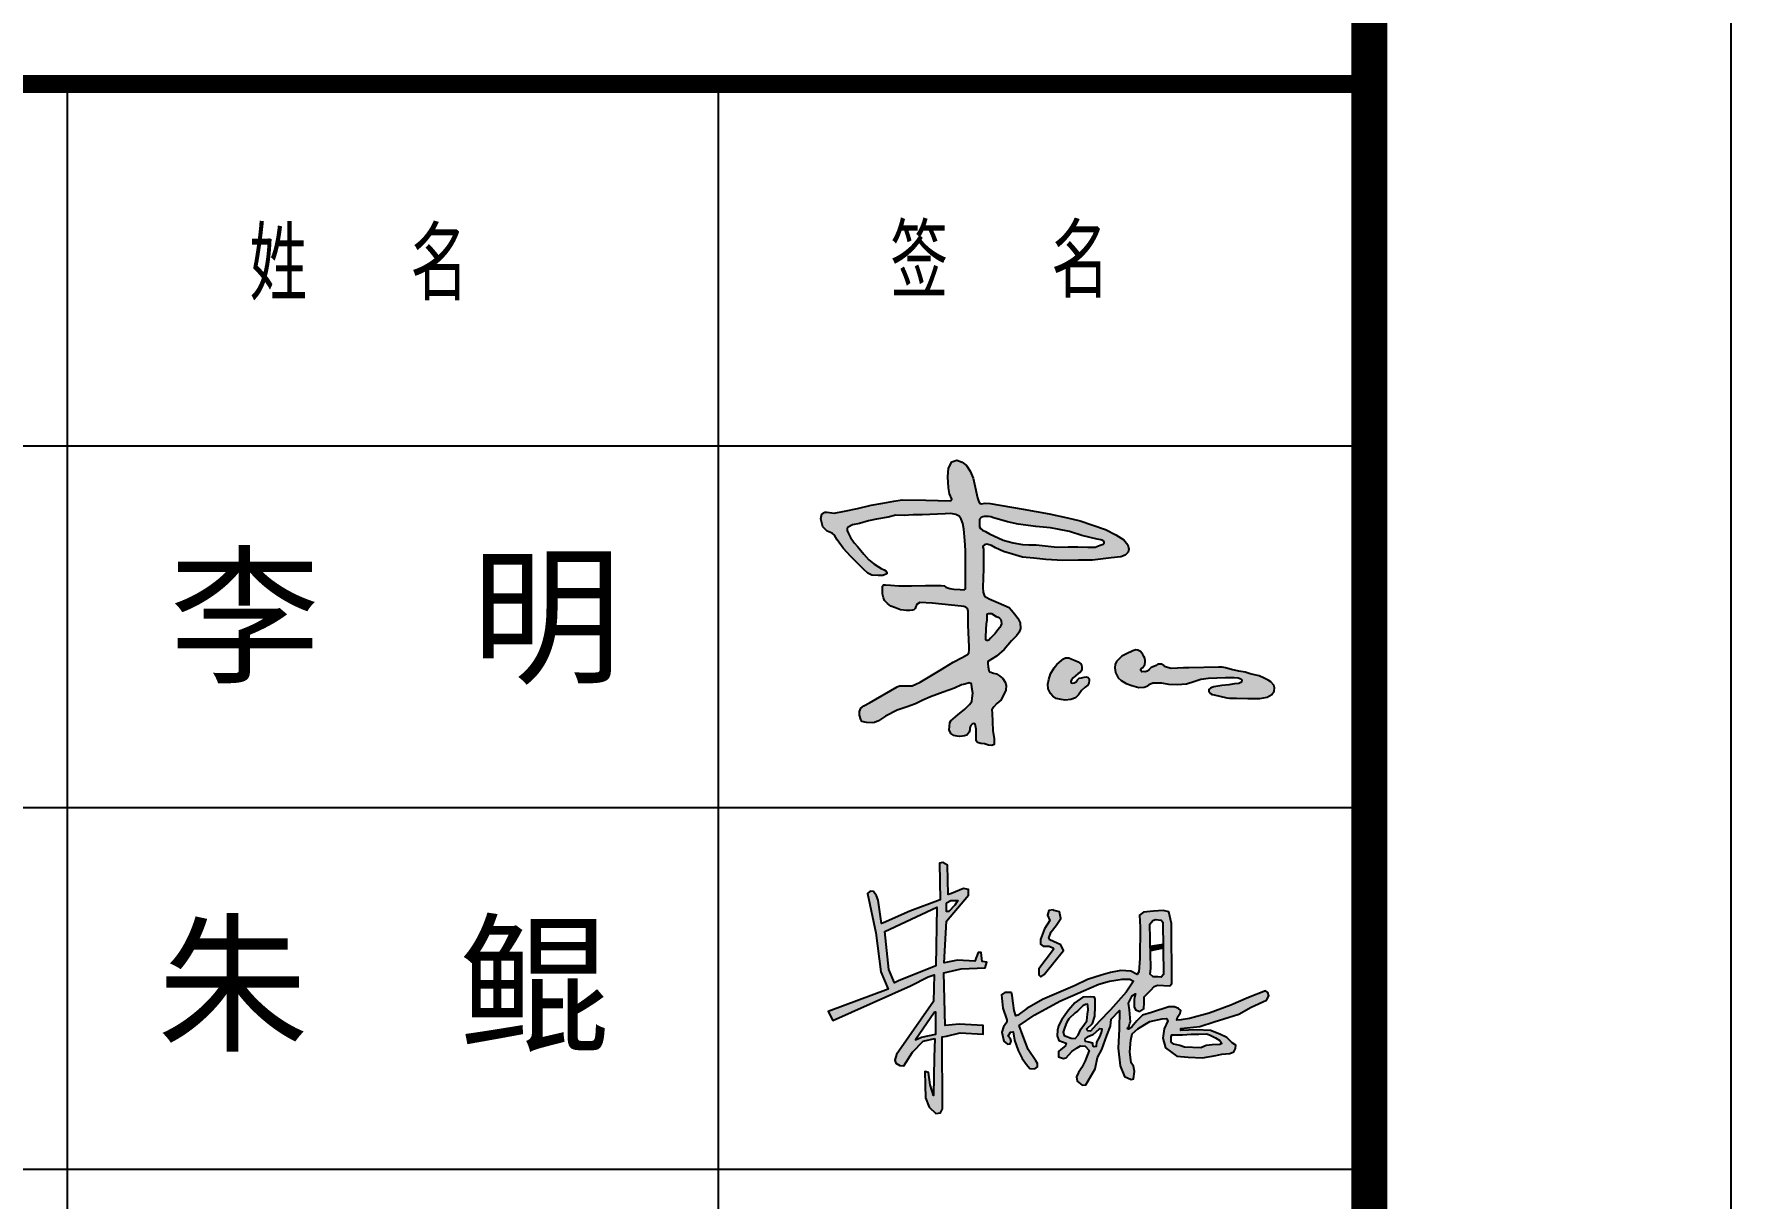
# Model space of a CAD drawing. Extents: x -21908402 to 2288787, y 79687 to 5079726.
# Drawn here: x 2254502 to 2263887, y 478456 to 484893 of the extents above; entities that cross this region are included whole.
import ezdxf

# ---------------------------------------------------------------- set-up
doc = ezdxf.new("R2010")
doc.units = 0
doc.header["$LTSCALE"] = 1000
doc.layers.get('0').update_dxf_attribs({"linetype": 'CONTINUOUS'})
for name, color, linetype in [('PUB_TEXT', 7, 'CONTINUOUS'), ('PUB_TITLE', 4, 'CONTINUOUS'), ('签名', 255, 'CONTINUOUS')]:
    doc.layers.add(name, color=color, linetype=linetype)
doc.styles.add('-黑体', font='simhei.ttf', dxfattribs={"width": 0.8})
doc.styles.add('TQ', font='txt.shx', dxfattribs={"width": 0.8, "bigfont": 'hztxt.shx'})

# ---------------------------------------------------------------- blocks, each defined once
blk = doc.blocks.new('TKL')
h = blk.add_hatch(color=7)
h.paths.add_polyline_path([(2305507.9, 476663.5), (2305505.7, 476675.4), (2305507.5, 476682.3), (2305513.3, 476687.3), (2305526.2, 476690.3), (2305553.2, 476683), (2305574.4, 476671.5), (2305620.1, 476650.7), (2305669, 476635.2), (2305725.1, 476618.6), (2305786.4, 476613.4), (2305853, 476606.1), (2305947.5, 476600.9), (2306032.8, 476601.9), (2306110.7, 476603), (2306214.7, 476616.1), (2306268.2, 476621), (2306292, 476630.9), (2306308.4, 476646.5), (2306312.6, 476663.7), (2306307.6, 476686.7), (2306283.8, 476714.6), (2306241.1, 476743.3), (2306183.9, 476771.3), (2306113.7, 476795.9), (2306043.6, 476819.2), (2305973.5, 476836.7), (2305872.7, 476858.9), (2305728.6, 476884.9), (2305545.5, 476916.3), (2305517.1, 476917.5), (2305498, 476914.6), (2305487.1, 476918), (2305481.4, 476930.3), (2305475.6, 476947.5), (2305471.5, 476963.9), (2305462.5, 477006.7), (2305450.9, 477055.9), (2305435.3, 477094.5), (2305414.8, 477125.7), (2305390.9, 477143.8), (2305361.3, 477155.3), (2305334.2, 477146.3), (2305314.5, 477111), (2305312, 477064.1), (2305314.6, 477002.9), (2305321.1, 476969.1), (2305333.5, 476940.5), (2305326.7, 476931.2), (2305258.3, 476933.1), (2305189.9, 476934), (2305058.4, 476935.7), (2305012.1, 476929.3), (2304952.1, 476917.3), (2304888.3, 476906.2), (2304812.5, 476887.7), (2304740.4, 476872.9), (2304683, 476862.8), (2304643.3, 476868.3), (2304631.3, 476868.3), (2304613.7, 476858.2), (2304608.2, 476830.5), (2304619.4, 476786.7), (2304643.4, 476763.6), (2304671.1, 476751.6), (2304685, 476740.5), (2304698.9, 476714.7), (2304733.1, 476669.4), (2304774.7, 476622.3), (2304844.4, 476553.1), (2304868.5, 476531.2), (2304891.9, 476520.2), (2304925.6, 476517.3), (2304951.9, 476517.3), (2304974.5, 476526.8), (2304974.1, 476529.9), (2304973.7, 476532), (2304972.1, 476537.6), (2304968.4, 476544), (2304960.2, 476549.5), (2304942.8, 476555.9), (2304927.7, 476565), (2304901.9, 476582.2), (2304875.1, 476605.2), (2304847.4, 476636.6), (2304814.1, 476675.4), (2304793.7, 476698.5), (2304773.6, 476727.3), (2304760.8, 476753), (2304755.1, 476766.9), (2304755.1, 476778.2), (2304759.6, 476785), (2304783.5, 476797.4), (2304823, 476804.7), (2304872.9, 476819.2), (2304916.5, 476828.6), (2304982, 476840), (2305024.6, 476851.4), (2305070.6, 476849.3), (2305120.5, 476852.4), (2305169.3, 476853.4), (2305254.5, 476856.5), (2305296.1, 476858.6), (2305327.3, 476860.7), (2305355.4, 476854.4), (2305374.1, 476845.1), (2305385.5, 476828.5), (2305393.8, 476804.6), (2305400, 476773.5), (2305405.2, 476711.2), (2305409.4, 476655.1), (2305409.9, 476476.6), (2305409.3, 476443.6), (2305401.8, 476437.9), (2305380.4, 476440.7), (2305344, 476443.1), (2305323.2, 476445.9), (2305300.6, 476454), (2305291.4, 476459.8), (2305275.1, 476461.9), (2305187.7, 476461.9), (2305110.8, 476460.8), (2305040.3, 476460.2), (2304995.2, 476463.7), (2304967.4, 476466.6), (2304956.5, 476465.4), (2304950.7, 476459.6), (2304950.1, 476439.4), (2304950.7, 476416.3), (2304956.5, 476394.4), (2304961.7, 476379.9), (2304978.4, 476362.6), (2304996.4, 476348.1), (2305021.2, 476338.9), (2305050.1, 476328.5), (2305084.8, 476323.4), (2305101.8, 476324.7), (2305116.3, 476326), (2305124.3, 476327.9), (2305130.5, 476334.6), (2305134.6, 476346.2), (2305137.4, 476354.2), (2305141.3, 476360.1), (2305156, 476367.7), (2305225.3, 476364), (2305385.7, 476347.5), (2305400.2, 476346.4), (2305411, 476343.5), (2305420.5, 476335.2), (2305423, 476318.5), (2305424.1, 476242.8), (2305429.7, 476122.8), (2305429.3, 476104.9), (2305427.7, 476089.4), (2305419.4, 476080.6), (2305389.8, 476064.2), (2305341.3, 476037.9), (2305269.7, 475993.6), (2305159.2, 475928.4), (2305134.4, 475917.2), (2305113.5, 475908.2), (2305094.2, 475907.5), (2305073, 475906.9), (2305055.6, 475908.5), (2305044, 475907.2), (2305030.4, 475903.1), (2304879.1, 475814.6), (2304847.3, 475797.1), (2304830.3, 475784.3), (2304822.1, 475766.3), (2304822.1, 475746.2), (2304830.3, 475722.1), (2304836.5, 475710.3), (2304862.2, 475704.1), (2304893, 475703.1), (2304905.9, 475705.1), (2304927.1, 475714.1), (2304966.6, 475740.1), (2305031.4, 475773.5), (2305085.6, 475791.6), (2305132.5, 475808), (2305172.8, 475828.5), (2305215.5, 475847.4), (2305285.5, 475873.6), (2305348, 475895), (2305386.6, 475913), (2305404.7, 475917.2), (2305428.6, 475923.7), (2305442.5, 475919.6), (2305445, 475899.1), (2305449.1, 475867.9), (2305446.6, 475840), (2305444.2, 475821.9), (2305431, 475804.6), (2305405.5, 475779.2), (2305366.1, 475747.2), (2305328, 475713.5), (2305323, 475704.3), (2305321.1, 475682), (2305318.4, 475664.1), (2305328.9, 475644), (2305344, 475634), (2305362.3, 475630.3), (2305377.9, 475628), (2305391.6, 475629.9), (2305403.5, 475631.2), (2305415.8, 475635.8), (2305423.1, 475644.5), (2305429.1, 475650.9), (2305433.7, 475664.1), (2305433.7, 475671.9), (2305435, 475680.6), (2305437.8, 475688.4), (2305445.6, 475695.2), (2305449.2, 475697.5), (2305455.6, 475699.3), (2305462.9, 475695.7), (2305465.2, 475686.1), (2305468, 475667.8), (2305468.3, 475646.6), (2305468.9, 475617.4), (2305468.9, 475604.4), (2305476.1, 475594), (2305494.3, 475588.8), (2305514.4, 475586.2), (2305536.5, 475579.7), (2305554.1, 475577.8), (2305567.4, 475584), (2305567.4, 475615.5), (2305560.9, 475660.1), (2305556.3, 475757.5), (2305555.6, 475775.7), (2305565.9, 475792.5), (2305581.9, 475809.3), (2305603.9, 475828.3), (2305622.9, 475863.5), (2305632.4, 475884), (2305633.9, 475908.8), (2305628, 475928.5), (2305615.6, 475947.5), (2305597.7, 475963.9), (2305580.9, 475974.9), (2305563.6, 475978.4), (2305543.3, 475984.7), (2305537.5, 475992.8), (2305535.2, 476013), (2305533.5, 476030.9), (2305532.7, 476043), (2305580.6, 476072.2), (2305622.7, 476109.5), (2305662.8, 476156.1), (2305692, 476183.8), (2305706.7, 476205), (2305713.2, 476224.7), (2305711.8, 476256.4), (2305698.7, 476282), (2305680.4, 476306.1), (2305662.8, 476326.5), (2305649.7, 476340.4), (2305592.5, 476366), (2305539.9, 476388.2), (2305514.4, 476403), (2305507.4, 476425.1), (2305505.1, 476451.9), (2305507.9, 476553.9)])
h.paths.add_polyline_path([(2305542, 476748.5), (2305519.1, 476761.3), (2305503.6, 476769), (2305492.6, 476776.8), (2305487.1, 476786.4), (2305486.2, 476800.1), (2305485.8, 476827.5), (2305488.6, 476831.1), (2305491.2, 476835.3), (2305496.4, 476839.4), (2305504.4, 476842), (2305512.1, 476843.6), (2305525.6, 476844.3), (2305536.3, 476843.9), (2305549.1, 476842), (2305563.1, 476837.5), (2305596.4, 476827.4), (2305641.7, 476814.4), (2305700.8, 476801.5), (2305797.4, 476789.3), (2305878.4, 476781), (2305917.9, 476774.8), (2305984.4, 476761.3), (2306053, 476739.5), (2306137.9, 476717.8), (2306158.2, 476714.1), (2306168.8, 476710.9), (2306174.1, 476707.6), (2306175.3, 476702.4), (2306175.7, 476697.9), (2306169.6, 476690.2), (2306154.7, 476685.8), (2306125.9, 476675.1), (2306086.4, 476674.6), (2306030.3, 476675.7), (2305976.5, 476675.7), (2305915.8, 476674.6), (2305799.8, 476687.5), (2305758.9, 476687.5), (2305723.8, 476689.8), (2305672.4, 476699.2), (2305617.5, 476713.2)], flags=16)
h.paths.add_polyline_path([(2305536.4, 476307.3), (2305542.8, 476308.4), (2305552.1, 476307.3), (2305579.4, 476292), (2305590.4, 476287.4), (2305597.7, 476281.5), (2305603.6, 476274.2), (2305606.4, 476265), (2305607.7, 476250.9), (2305604.5, 476240.8), (2305598.6, 476230.3), (2305588.1, 476216.6), (2305573.4, 476197.4), (2305559.3, 476183.2), (2305546.5, 476170.5), (2305538.7, 476160.9), (2305533.3, 476157.6), (2305527.1, 476157.9), (2305524.2, 476159.7), (2305521.5, 476164.9), (2305521.3, 476175.7), (2305524.3, 476221.8), (2305525.5, 476249), (2305526.7, 476261.2), (2305528.1, 476269.9), (2305528.2, 476288.2), (2305529.2, 476301), (2305531.4, 476305.5)], flags=16)
h = blk.add_hatch(color=7)
h.paths.add_polyline_path([(2306071.2, 475901.2), (2306085.6, 475912), (2306090.7, 475923.3), (2306093.8, 475937.2), (2306092.8, 475945.9), (2306086.6, 475953.1), (2306078.4, 475956.7), (2306064.5, 475955.2), (2306050.1, 475951.6), (2306037.3, 475949.5), (2306028.5, 475940.3), (2306020.3, 475929.5), (2306009.5, 475923.8), (2306000.2, 475921.8), (2305994.1, 475924.9), (2305992, 475932.6), (2305996.1, 475941.8), (2306003.8, 475952.1), (2306029.6, 475973.3), (2306043.4, 475981), (2306052.4, 475994.2), (2306052, 476011.2), (2306049.9, 476022.2), (2306046.3, 476029.5), (2306032.1, 476039.7), (2306015.4, 476047.8), (2305996.3, 476055.9), (2305980.4, 476062.4), (2305962.1, 476062.4), (2305950.3, 476057), (2305939.6, 476048.7), (2305928.8, 476038.9), (2305913.4, 476026.1), (2305899, 476007.6), (2305879.9, 475973.7), (2305870.2, 475943.2), (2305864, 475916.5), (2305867.1, 475890.3), (2305879.4, 475865.7), (2305891.8, 475850.3), (2305910.8, 475837.9), (2305937.5, 475832.3), (2305960.7, 475829.2), (2305991, 475832.8), (2306016.7, 475841.5), (2306033.7, 475858), (2306050.6, 475881.1)])
h.paths.add_polyline_path([(2307033, 475963.1), (2307006.7, 475968.2), (2306982.5, 475974), (2306955.5, 475982.8), (2306920.4, 475987.9), (2306879.5, 475998.1), (2306847.3, 476007.6), (2306827.6, 476010.5), (2306808.6, 476010.5), (2306643.9, 476006.6), (2306614.6, 476006.6), (2306581.7, 476004.6), (2306546.7, 476004.1), (2306525.6, 476008.7), (2306515.3, 476012.8), (2306506.6, 476020.5), (2306493.2, 476026.7), (2306473.1, 476027.2), (2306463.8, 476020), (2306450.5, 476014.3), (2306436.1, 476008.7), (2306424.8, 475998.9), (2306413.2, 475988.7), (2306402, 475985.1), (2306393.6, 475986.2), (2306383.6, 475985.9), (2306378.6, 475992.5), (2306378, 475999.6), (2306382.1, 476005.2), (2306389.2, 476009.5), (2306394.3, 476014.1), (2306401.5, 476026.3), (2306402.5, 476038.5), (2306401.9, 476047.5), (2306400.2, 476061), (2306396.1, 476070), (2306389.6, 476080.3), (2306385.1, 476089), (2306377.1, 476097), (2306369.7, 476101.8), (2306361.3, 476104.7), (2306349.8, 476106.6), (2306345, 476105), (2306340.4, 476102.7), (2306334.9, 476100.8), (2306299.8, 476084.7), (2306273.5, 476071.6), (2306254.5, 476054.1), (2306243.6, 476041.7), (2306237, 476026.3), (2306234.1, 476008.1), (2306239.2, 475981.1), (2306253.8, 475951.1), (2306269.9, 475938), (2306296.9, 475920.5), (2306329.1, 475908.8), (2306367.1, 475898.5), (2306397.8, 475900), (2306418.3, 475908), (2306432.1, 475918.3), (2306445.3, 475924.8), (2306457, 475924.8), (2306492.8, 475923.4), (2306531.8, 475916.1), (2306580.3, 475915.2), (2306631.1, 475918.8), (2306672, 475931.5), (2306710.6, 475944.3), (2306753.8, 475950.2), (2306799.4, 475952.5), (2306846.1, 475953.7), (2306895.2, 475954.5), (2306917.8, 475951.6), (2306932.2, 475947), (2306938, 475941.2), (2306935.2, 475927.4), (2306920.5, 475921.3), (2306896.9, 475918.5), (2306865.2, 475914), (2306827.4, 475909.6), (2306783.1, 475902.5), (2306771.2, 475898.5), (2306763.8, 475894.4), (2306754.9, 475886.8), (2306755.6, 475878.7), (2306758.4, 475872.6), (2306764.8, 475865.2), (2306772.9, 475859.9), (2306784.9, 475858.6), (2306854.8, 475841.4), (2306869.3, 475839.7), (2306908, 475840.4), (2306970.1, 475838.2), (2307035.9, 475838.2), (2307077.6, 475845.5), (2307102.4, 475859.4), (2307117, 475879.1), (2307118.5, 475896.6), (2307114.8, 475911.9), (2307097.3, 475930.2), (2307082, 475939), (2307061.5, 475950.6)])
h = blk.add_hatch(color=7)
h.paths.add_polyline_path([(2305289.3, 474321.6), (2305385.8, 474343), (2305518.5, 474347.7), (2305527.3, 474379.2), (2305500.5, 474383.1), (2305495.3, 474432.5), (2305479.7, 474432.8), (2305459.9, 474385.6), (2305364.9, 474391), (2305291, 474375.4), (2305304.7, 474606.8), (2305425.7, 474751), (2305426.2, 474780.9), (2305398.9, 474787.4), (2305332.4, 474760.3), (2305313.6, 474753.1), (2305308.7, 474916.6), (2305284.2, 474931.1), (2305265.8, 474927.6), (2305268.8, 474724.7), (2305101.5, 474661.3), (2304955.1, 474597.3), (2304943.7, 474593.4), (2304926.7, 474722), (2304916.5, 474747.2), (2304901, 474770.7), (2304882.8, 474772), (2304867.4, 474760.2), (2304912.7, 474541.2), (2304941.7, 474325.8), (2304980.6, 474231.3), (2304650.5, 474107.5), (2304675.6, 474056.5), (2305104.2, 474248.1), (2305201.9, 474298.7), (2305236.5, 474310.2), (2305232.4, 474162.4), (2305027.2, 473869.1), (2305018.9, 473837.3), (2305024.5, 473821.2), (2305046.3, 473807.7), (2305067.3, 473805.8), (2305115.6, 473881.9), (2305174.4, 473943.2), (2305239.3, 473957.2), (2305235.6, 473852.9), (2305232.3, 473643), (2305214.3, 473700.7), (2305203.7, 473769.5), (2305184.6, 473775.3), (2305186.5, 473701.8), (2305188.5, 473629.8), (2305208.4, 473578.5), (2305245.4, 473543.1), (2305270.7, 473547.4), (2305282.1, 473569.6), (2305280.8, 473966.2), (2305304.2, 473971.2), (2305378.8, 473989.2), (2305506.6, 473982.1), (2305506.6, 474029.8), (2305373.3, 474037.3), (2305296.7, 474029)])
h.paths.add_polyline_path([(2305244.3, 474360.3), (2305039, 474276.8), (2305015.6, 474265.3), (2304985.3, 474338.6), (2304962.8, 474548.6), (2305250.5, 474683.7)], flags=16)
h.paths.add_polyline_path([(2305244.3, 474103.8), (2305244.3, 473981.5), (2305165.2, 473965.7), (2305132.3, 473950.6), (2305237.2, 474103.8)], flags=16)
h.paths.add_polyline_path([(2305304.7, 474659.1), (2305304.7, 474708), (2305328.3, 474721), (2305366.2, 474721), (2305349.6, 474694.2), (2305316.5, 474659.9)], flags=16)
h = blk.add_hatch(color=7)
h.paths.add_polyline_path([(2306471.7, 474253.3), (2306539, 474249.4), (2306550.7, 474261), (2306548.2, 474593.2), (2306534.2, 474658.1), (2306502.1, 474665.2), (2306447.9, 474662.7), (2306393.7, 474657), (2306371.1, 474638.8), (2306374.8, 474574.2), (2306373.8, 474400.1), (2306368.4, 474325.7), (2306358.9, 474311.8), (2306323.4, 474330.5), (2306268.1, 474333.5), (2306210.8, 474322.6), (2306160, 474308.1), (2306083.2, 474284.1), (2306015.9, 474250.8), (2305834.3, 474173.3), (2305747.8, 474123.7), (2305698.1, 474086.8), (2305687.8, 474083.1), (2305678.4, 474113.3), (2305672.7, 474152.3), (2305666.4, 474195.7), (2305662.7, 474212.2), (2305626.1, 474213), (2305608.6, 474199.5), (2305614.9, 474126.3), (2305638, 474061.8), (2305637.7, 474048), (2305618.6, 474022.2), (2305610.2, 473992.6), (2305620.9, 473943.9), (2305640.5, 473927.1), (2305655.6, 473928.2), (2305661.2, 473943.3), (2305657.8, 473955.1), (2305645.7, 473971.4), (2305658.7, 473991.9), (2305672.2, 473994.7), (2305679.5, 473949.2), (2305699.6, 473891), (2305722.6, 473847.4), (2305747.3, 473813.2), (2305765.8, 473791.9), (2305792.9, 473790.6), (2305806.7, 473801.6), (2305807.4, 473820.1), (2305797.6, 473833.9), (2305756.4, 473897.2), (2305726.6, 473973.7), (2305706.1, 474029.6), (2305791.9, 474089.3), (2305931.4, 474165), (2306061.3, 474221.9), (2306147, 474257.9), (2306205.8, 474274.9), (2306274.6, 474284.9), (2306318.5, 474284.9), (2306338.4, 474274.3), (2306297.3, 474214.8), (2306210.8, 474116.9), (2306148.4, 474052.3), (2306099.5, 473999.2), (2306085.8, 473999.9), (2306081.6, 474004.4), (2306080.2, 474011.1), (2306110.7, 474040.5), (2306124.6, 474080.6), (2306126, 474134.2), (2306126.3, 474176), (2306121.7, 474186.5), (2306097.8, 474188.5), (2306057.2, 474185.6), (2306013.7, 474155), (2305979.6, 474114.7), (2305942, 474063.2), (2305922.9, 474027.2), (2305917.9, 474004.2), (2305915.9, 473972.7), (2305925.4, 473945.8), (2305945.1, 473938.4), (2305966.4, 473931.3), (2305961.7, 473917.7), (2305936.8, 473896.8), (2305922.8, 473885.3), (2305923.8, 473856.3), (2305950.7, 473846.3), (2305965.1, 473850.8), (2305996.5, 473885.6), (2306027.4, 473907), (2306045.4, 473916.5), (2306071.8, 473915), (2306092.2, 473892.1), (2306070.8, 473834.9), (2306051.8, 473798), (2306033.4, 473769.2), (2306022.5, 473745.1), (2306027.5, 473721.2), (2306053.9, 473698.9), (2306073.8, 473701.3), (2306126.9, 473790.6), (2306138.9, 473852.9), (2306162.2, 473896.9), (2306190.2, 473975), (2306210.8, 474026), (2306215.3, 474064.4), (2306260.1, 474111.8), (2306258.3, 474009), (2306252.9, 473904.3), (2306264.9, 473807.5), (2306288.7, 473747.6), (2306324.9, 473730.6), (2306337.4, 473735.1), (2306343, 473775.8), (2306338.5, 473805.3), (2306325.4, 473823.7), (2306318.1, 473883.6), (2306323.8, 473948.8), (2306331.1, 473982.9), (2306361.9, 474010.9), (2306401.1, 474034.4), (2306428, 474051.7), (2306497, 474066.3), (2306521.1, 474068.6), (2306528.9, 474055.9), (2306508.1, 474012), (2306500.3, 473960.4), (2306515.2, 473906.6), (2306577, 473859.8), (2306640.7, 473854.8), (2306719.4, 473850.6), (2306793.7, 473864), (2306826.4, 473871.9), (2306871.1, 473874.1), (2306893.7, 473883.3), (2306902.2, 473902.4), (2306903.3, 473920), (2306884.7, 473932.9), (2306855, 473963), (2306816.4, 473982.3), (2306764.7, 474001.1), (2306685.4, 474005.8), (2306599.7, 474002.7), (2306600.2, 474012.6), (2306704.4, 474024.1), (2306785.1, 474050.5), (2306920.7, 474091.4), (2306988.5, 474131.7), (2307074.3, 474169.2), (2307086.3, 474193.1), (2307080.8, 474212.5), (2307067.3, 474221.5), (2306974.2, 474184.8), (2306876.6, 474141.9), (2306755.7, 474097.1), (2306648.2, 474067.6), (2306601.6, 474060.5), (2306578.4, 474059.6), (2306580.7, 474075.3), (2306596.7, 474097.4), (2306599.3, 474112), (2306587.4, 474124.4), (2306564.8, 474133.3), (2306533.3, 474133.3), (2306437.7, 474102.2), (2306388.3, 474086.2), (2306356.5, 474055.2), (2306328.3, 474023.1), (2306311.4, 474009.9), (2306304.4, 474010.5), (2306307.2, 474017.6), (2306313.5, 474027.6), (2306318.7, 474042), (2306321.9, 474050.3), (2306315.2, 474116.8), (2306310.8, 474153.6), (2306330.2, 474194.5), (2306349.1, 474205.4), (2306341.7, 474174.5), (2306342.6, 474133.2), (2306349.6, 474116.3), (2306374, 474107.4), (2306396, 474121.8), (2306398, 474154.6), (2306398, 474188.6), (2306433.8, 474225.5), (2306453.3, 474245.4)])
h.paths.add_polyline_path([(2306430.3, 474313.7), (2306433.6, 474346.7), (2306428.5, 474590.6), (2306444.5, 474610.8), (2306459.6, 474614.8), (2306490.6, 474612.2), (2306499.9, 474601.6), (2306503.9, 474311.6), (2306490.8, 474297.5), (2306472.8, 474299.2), (2306446.5, 474298.6)], flags=16)
h.paths.add_polyline_path([(2306549.4, 473978), (2306609.7, 473978.8), (2306657.7, 473982), (2306699.5, 473982.4), (2306742, 473983.9), (2306759, 473978), (2306791.3, 473961.1), (2306816.1, 473947.3), (2306826.8, 473930.8), (2306814.9, 473923.7), (2306772.4, 473923.3), (2306740.9, 473918.6), (2306710.9, 473906.4), (2306620.3, 473909.2), (2306594.3, 473918.6), (2306562, 473926.1), (2306546.6, 473937.1), (2306547, 473966.6)], flags=16)
h.paths.add_polyline_path([(2306086.1, 474140.4), (2306086.6, 474116.5), (2306083.6, 474091.6), (2306079.6, 474056.3), (2306067.7, 474036.7), (2306047.7, 474008.8), (2306032.3, 473976), (2306015.3, 473958.1), (2305992.9, 473960.1), (2305955, 473975.1), (2305949.6, 473993.5), (2305958.5, 474020.9), (2305968.5, 474043.8), (2305979.9, 474067.2), (2306016, 474100), (2306029.1, 474109.3), (2306041.4, 474122.4), (2306057.9, 474138.9), (2306072, 474146.5), (2306083.3, 474146.8)], flags=16)
h.paths.add_polyline_path([(2306164.5, 474009.7), (2306161.1, 473991.2), (2306151.6, 473966.6), (2306134.8, 473937.5), (2306133.5, 473915.2), (2306120.8, 473912.8), (2306114, 473916.3), (2306111.6, 473923.7), (2306110.7, 473934), (2306091.4, 473939.9), (2306070.9, 473942.3), (2306069.6, 473949.5), (2306070.6, 473957.5), (2306082.6, 473965.1), (2306114, 473977.6), (2306148.7, 474009.7), (2306152.2, 474011.9)], flags=16)
for points in [[(2305951.1, 474444), (2305937.2, 474474.8), (2305876.1, 474504.1), (2305869.6, 474514), (2305882.6, 474548.4), (2305910.5, 474581.8), (2305935.7, 474620.8), (2305928.6, 474658.4), (2305900, 474665.3), (2305893.8, 474669.3), (2305869.4, 474666.3), (2305862.4, 474640.4), (2305875.4, 474610), (2305846.5, 474564.2), (2305823.1, 474504.5), (2305823.2, 474478.8), (2305838.6, 474468.7), (2305872.3, 474468.7), (2305892.8, 474458.4), (2305895.7, 474450.3), (2305815, 474342.3), (2305814, 474309.9), (2305826, 474298.9), (2305844.4, 474312.4)], [(2306501.6, 474479), (2306431.1, 474468.7), (2306431.6, 474443.3), (2306501.9, 474456.6)]]:
    blk.add_hatch(color=7).paths.add_polyline_path(points)
for points in [[(2304974.5, 476526.8), (2304951.9, 476517.3), (2304925.6, 476517.3), (2304891.9, 476520.2), (2304868.5, 476531.2), (2304844.4, 476553.1), (2304774.7, 476622.3), (2304733.1, 476669.4), (2304698.9, 476714.7), (2304685, 476740.5), (2304671.1, 476751.6), (2304643.4, 476763.6), (2304619.4, 476786.7), (2304608.2, 476830.5), (2304613.7, 476858.2), (2304631.3, 476868.3), (2304643.3, 476868.3), (2304683, 476862.8), (2304740.4, 476872.9), (2304812.5, 476887.7), (2304888.3, 476906.2), (2304952.1, 476917.3), (2305012.1, 476929.3), (2305058.4, 476935.7), (2305189.9, 476934), (2305258.3, 476933.1), (2305326.7, 476931.2), (2305333.5, 476940.5), (2305321.1, 476969.1), (2305314.6, 477002.9), (2305312, 477064.1), (2305314.5, 477111), (2305334.2, 477146.3), (2305361.3, 477155.3), (2305390.9, 477143.8), (2305414.8, 477125.7), (2305435.3, 477094.5), (2305450.9, 477055.9), (2305462.5, 477006.7), (2305471.5, 476963.9), (2305475.6, 476947.5), (2305481.4, 476930.3), (2305487.1, 476918), (2305498, 476914.6), (2305517.1, 476917.5), (2305545.5, 476916.3), (2305728.6, 476884.9), (2305872.7, 476858.9), (2305973.5, 476836.7), (2306043.6, 476819.2), (2306113.7, 476795.9), (2306183.9, 476771.3), (2306241.1, 476743.3), (2306283.8, 476714.6), (2306307.6, 476686.7), (2306312.6, 476663.7), (2306308.4, 476646.5), (2306292, 476630.9), (2306268.2, 476621), (2306214.7, 476616.1), (2306110.7, 476603), (2306032.8, 476601.9), (2305947.5, 476600.9), (2305853, 476606.1), (2305786.4, 476613.4), (2305725.1, 476618.6), (2305669, 476635.2), (2305620.1, 476650.7), (2305574.4, 476671.5), (2305553.2, 476683), (2305526.2, 476690.3), (2305513.3, 476687.3), (2305507.5, 476682.3), (2305505.7, 476675.4), (2305507.9, 476663.5), (2305507.9, 476553.9), (2305505.1, 476451.9), (2305507.4, 476425.1), (2305514.4, 476403), (2305539.9, 476388.2), (2305592.5, 476366), (2305649.7, 476340.4), (2305662.8, 476326.5), (2305680.4, 476306.1), (2305698.7, 476282), (2305711.8, 476256.4), (2305713.2, 476224.7), (2305706.7, 476205), (2305692, 476183.8), (2305662.8, 476156.1), (2305622.7, 476109.5), (2305580.6, 476072.2), (2305532.7, 476043), (2305533.5, 476030.9), (2305535.2, 476013), (2305537.5, 475992.8), (2305543.3, 475984.7), (2305563.6, 475978.4), (2305580.9, 475974.9), (2305597.7, 475963.9), (2305615.6, 475947.5), (2305628, 475928.5), (2305633.9, 475908.8), (2305632.4, 475884), (2305622.9, 475863.5), (2305603.9, 475828.3), (2305581.9, 475809.3), (2305565.9, 475792.5), (2305555.6, 475775.7), (2305556.3, 475757.5), (2305560.9, 475660.1), (2305567.4, 475615.5), (2305567.4, 475584), (2305554.1, 475577.8), (2305536.5, 475579.7), (2305514.4, 475586.2), (2305494.3, 475588.8), (2305476.1, 475594), (2305468.9, 475604.4), (2305468.9, 475617.4), (2305468.3, 475646.6), (2305468, 475667.8), (2305465.2, 475686.1), (2305462.9, 475695.7), (2305455.6, 475699.3), (2305449.2, 475697.5), (2305445.6, 475695.2), (2305437.8, 475688.4), (2305435, 475680.6), (2305433.7, 475671.9), (2305433.7, 475664.1), (2305429.1, 475650.9), (2305423.1, 475644.5), (2305415.8, 475635.8), (2305403.5, 475631.2), (2305391.6, 475629.9), (2305377.9, 475628), (2305362.3, 475630.3), (2305344, 475634), (2305328.9, 475644), (2305318.4, 475664.1), (2305321.1, 475682), (2305323, 475704.3), (2305328, 475713.5), (2305366.1, 475747.2), (2305405.5, 475779.2), (2305431, 475804.6), (2305444.2, 475821.9), (2305446.6, 475840), (2305449.1, 475867.9), (2305445, 475899.1), (2305442.5, 475919.6), (2305428.6, 475923.7), (2305404.7, 475917.2), (2305386.6, 475913), (2305348, 475895), (2305285.5, 475873.6), (2305215.5, 475847.4), (2305172.8, 475828.5), (2305132.5, 475808), (2305085.6, 475791.6), (2305031.4, 475773.5), (2304966.6, 475740.1), (2304927.1, 475714.1), (2304905.9, 475705.1), (2304893, 475703.1), (2304862.2, 475704.1), (2304836.5, 475710.3), (2304830.3, 475722.1), (2304822.1, 475746.2), (2304822.1, 475766.3), (2304830.3, 475784.3), (2304847.3, 475797.1), (2304879.1, 475814.6), (2305030.4, 475903.1), (2305044, 475907.2), (2305055.6, 475908.5), (2305073, 475906.9), (2305094.2, 475907.5), (2305113.5, 475908.2), (2305134.4, 475917.2), (2305159.2, 475928.4), (2305269.7, 475993.6), (2305341.3, 476037.9), (2305389.8, 476064.2), (2305419.4, 476080.6), (2305427.7, 476089.4), (2305429.3, 476104.9), (2305429.7, 476122.8), (2305424.1, 476242.8), (2305423, 476318.5), (2305420.5, 476335.2), (2305411, 476343.5), (2305400.2, 476346.4), (2305385.7, 476347.5), (2305225.3, 476364), (2305156, 476367.7), (2305141.3, 476360.1), (2305137.4, 476354.2), (2305134.6, 476346.2), (2305130.5, 476334.6), (2305124.3, 476327.9), (2305116.3, 476326), (2305101.8, 476324.7), (2305084.8, 476323.4), (2305050.1, 476328.5), (2305021.2, 476338.9), (2304996.4, 476348.1), (2304978.4, 476362.6), (2304961.7, 476379.9), (2304956.5, 476394.4), (2304950.7, 476416.3), (2304950.1, 476439.4), (2304950.7, 476459.6), (2304956.5, 476465.4), (2304967.4, 476466.6), (2304995.2, 476463.7), (2305040.3, 476460.2), (2305110.8, 476460.8), (2305187.7, 476461.9), (2305275.1, 476461.9), (2305291.4, 476459.8), (2305300.6, 476454), (2305323.2, 476445.9), (2305344, 476443.1), (2305380.4, 476440.7), (2305401.8, 476437.9), (2305409.3, 476443.6), (2305409.9, 476476.6), (2305409.4, 476655.1), (2305405.2, 476711.2), (2305400, 476773.5), (2305393.8, 476804.6), (2305385.5, 476828.5), (2305374.1, 476845.1), (2305355.4, 476854.4), (2305327.3, 476860.7), (2305296.1, 476858.6), (2305254.5, 476856.5), (2305169.3, 476853.4), (2305120.5, 476852.4), (2305070.6, 476849.3), (2305024.6, 476851.4), (2304982, 476840), (2304916.5, 476828.6), (2304872.9, 476819.2), (2304823, 476804.7), (2304783.5, 476797.4), (2304759.6, 476785), (2304755.1, 476778.2), (2304755.1, 476766.9), (2304760.8, 476753), (2304773.6, 476727.3), (2304793.7, 476698.5), (2304814.1, 476675.4), (2304847.4, 476636.6), (2304875.1, 476605.2), (2304901.9, 476582.2), (2304927.7, 476565), (2304942.8, 476555.9), (2304960.2, 476549.5), (2304968.4, 476544), (2304972.1, 476537.6), (2304973.7, 476532), (2304974.1, 476529.9)], [(2305485.8, 476827.5), (2305486.2, 476800.1), (2305487.1, 476786.4), (2305492.6, 476776.8), (2305503.6, 476769), (2305519.1, 476761.3), (2305542, 476748.5), (2305617.5, 476713.2), (2305672.4, 476699.2), (2305723.8, 476689.8), (2305758.9, 476687.5), (2305799.8, 476687.5), (2305915.8, 476674.6), (2305976.5, 476675.7), (2306030.3, 476675.7), (2306086.4, 476674.6), (2306125.9, 476675.1), (2306154.7, 476685.8), (2306169.6, 476690.2), (2306175.7, 476697.9), (2306175.3, 476702.4), (2306174.1, 476707.6), (2306168.8, 476710.9), (2306158.2, 476714.1), (2306137.9, 476717.8), (2306053, 476739.5), (2305984.4, 476761.3), (2305917.9, 476774.8), (2305878.4, 476781), (2305797.4, 476789.3), (2305700.8, 476801.5), (2305641.7, 476814.4), (2305596.4, 476827.4), (2305563.1, 476837.5), (2305549.1, 476842), (2305536.3, 476843.9), (2305525.6, 476844.3), (2305512.1, 476843.6), (2305504.4, 476842), (2305496.4, 476839.4), (2305491.2, 476835.3), (2305488.6, 476831.1)], [(2305528.1, 476269.9), (2305528.2, 476288.2), (2305529.2, 476301), (2305531.4, 476305.5), (2305536.4, 476307.3), (2305542.8, 476308.4), (2305552.1, 476307.3), (2305579.4, 476292), (2305590.4, 476287.4), (2305597.7, 476281.5), (2305603.6, 476274.2), (2305606.4, 476265), (2305607.7, 476250.9), (2305604.5, 476240.8), (2305598.6, 476230.3), (2305588.1, 476216.6), (2305573.4, 476197.4), (2305559.3, 476183.2), (2305546.5, 476170.5), (2305538.7, 476160.9), (2305533.3, 476157.6), (2305527.1, 476157.9), (2305524.2, 476159.7), (2305521.5, 476164.9), (2305521.3, 476175.7), (2305524.3, 476221.8), (2305525.5, 476249), (2305526.7, 476261.2)], [(2305950.3, 476057), (2305962.1, 476062.4), (2305980.4, 476062.4), (2305996.3, 476055.9), (2306015.4, 476047.8), (2306032.1, 476039.7), (2306046.3, 476029.5), (2306049.9, 476022.2), (2306052, 476011.2), (2306052.4, 475994.2), (2306043.4, 475981), (2306029.6, 475973.3), (2306003.8, 475952.1), (2305996.1, 475941.8), (2305992, 475932.6), (2305994.1, 475924.9), (2306000.2, 475921.8), (2306009.5, 475923.8), (2306020.3, 475929.5), (2306028.5, 475940.3), (2306037.3, 475949.5), (2306050.1, 475951.6), (2306064.5, 475955.2), (2306078.4, 475956.7), (2306086.6, 475953.1), (2306092.8, 475945.9), (2306093.8, 475937.2), (2306090.7, 475923.3), (2306085.6, 475912), (2306071.2, 475901.2), (2306050.6, 475881.1), (2306033.7, 475858), (2306016.7, 475841.5), (2305991, 475832.8), (2305960.7, 475829.2), (2305937.5, 475832.3), (2305910.8, 475837.9), (2305891.8, 475850.3), (2305879.4, 475865.7), (2305867.1, 475890.3), (2305864, 475916.5), (2305870.2, 475943.2), (2305879.9, 475973.7), (2305899, 476007.6), (2305913.4, 476026.1), (2305928.8, 476038.9), (2305939.6, 476048.7)], [(2306334.9, 476100.8), (2306299.8, 476084.7), (2306273.5, 476071.6), (2306254.5, 476054.1), (2306243.6, 476041.7), (2306237, 476026.3), (2306234.1, 476008.1), (2306239.2, 475981.1), (2306253.8, 475951.1), (2306269.9, 475938), (2306296.9, 475920.5), (2306329.1, 475908.8), (2306367.1, 475898.5), (2306397.8, 475900), (2306418.3, 475908), (2306432.1, 475918.3), (2306445.3, 475924.8), (2306457, 475924.8), (2306492.8, 475923.4), (2306531.8, 475916.1), (2306580.3, 475915.2), (2306631.1, 475918.8), (2306672, 475931.5), (2306710.6, 475944.3), (2306753.8, 475950.2), (2306799.4, 475952.5), (2306846.1, 475953.7), (2306895.2, 475954.5), (2306917.8, 475951.6), (2306932.2, 475947), (2306938, 475941.2), (2306935.2, 475927.4), (2306920.5, 475921.3), (2306896.9, 475918.5), (2306865.2, 475914), (2306827.4, 475909.6), (2306783.1, 475902.5), (2306771.2, 475898.5), (2306763.8, 475894.4), (2306754.9, 475886.8), (2306755.6, 475878.7), (2306758.4, 475872.6), (2306764.8, 475865.2), (2306772.9, 475859.9), (2306784.9, 475858.6), (2306854.8, 475841.4), (2306869.3, 475839.7), (2306908, 475840.4), (2306970.1, 475838.2), (2307035.9, 475838.2), (2307077.6, 475845.5), (2307102.4, 475859.4), (2307117, 475879.1), (2307118.5, 475896.6), (2307114.8, 475911.9), (2307097.3, 475930.2), (2307082, 475939), (2307061.5, 475950.6), (2307033, 475963.1), (2307006.7, 475968.2), (2306982.5, 475974), (2306955.5, 475982.8), (2306920.4, 475987.9), (2306879.5, 475998.1), (2306847.3, 476007.6), (2306827.6, 476010.5), (2306808.6, 476010.5), (2306643.9, 476006.6), (2306614.6, 476006.6), (2306581.7, 476004.6), (2306546.7, 476004.1), (2306525.6, 476008.7), (2306515.3, 476012.8), (2306506.6, 476020.5), (2306493.2, 476026.7), (2306473.1, 476027.2), (2306463.8, 476020), (2306450.5, 476014.3), (2306436.1, 476008.7), (2306424.8, 475998.9), (2306413.2, 475988.7), (2306402, 475985.1), (2306393.6, 475986.2), (2306383.6, 475985.9), (2306378.6, 475992.5), (2306378, 475999.6), (2306382.1, 476005.2), (2306389.2, 476009.5), (2306394.3, 476014.1), (2306401.5, 476026.3), (2306402.5, 476038.5), (2306401.9, 476047.5), (2306400.2, 476061), (2306396.1, 476070), (2306389.6, 476080.3), (2306385.1, 476089), (2306377.1, 476097), (2306369.7, 476101.8), (2306361.3, 476104.7), (2306349.8, 476106.6), (2306345, 476105), (2306340.4, 476102.7)], [(2305239.3, 473957.2), (2305235.6, 473852.9), (2305232.3, 473643), (2305214.3, 473700.7), (2305203.7, 473769.5), (2305184.6, 473775.3), (2305186.5, 473701.8), (2305188.5, 473629.8), (2305208.4, 473578.5), (2305245.4, 473543.1), (2305270.7, 473547.4), (2305282.1, 473569.6), (2305280.8, 473966.2), (2305304.2, 473971.2), (2305378.8, 473989.2), (2305506.6, 473982.1), (2305506.6, 474029.8), (2305373.3, 474037.3), (2305296.7, 474029), (2305289.3, 474321.6), (2305385.8, 474343), (2305518.5, 474347.7), (2305527.3, 474379.2), (2305500.5, 474383.1), (2305495.3, 474432.5), (2305479.7, 474432.8), (2305459.9, 474385.6), (2305364.9, 474391), (2305291, 474375.4), (2305304.7, 474606.8), (2305425.7, 474751), (2305426.2, 474780.9), (2305398.9, 474787.4), (2305332.4, 474760.3), (2305313.6, 474753.1), (2305308.7, 474916.6), (2305284.2, 474931.1), (2305265.8, 474927.6), (2305268.8, 474724.7), (2305101.5, 474661.3), (2304955.1, 474597.3), (2304943.7, 474593.4), (2304926.7, 474722), (2304916.5, 474747.2), (2304901, 474770.7), (2304882.8, 474772), (2304867.4, 474760.2), (2304912.7, 474541.2), (2304941.7, 474325.8), (2304980.6, 474231.3), (2304650.5, 474107.5), (2304675.6, 474056.5), (2305104.2, 474248.1), (2305201.9, 474298.7), (2305236.5, 474310.2), (2305232.4, 474162.4), (2305027.2, 473869.1), (2305018.9, 473837.3), (2305024.5, 473821.2), (2305046.3, 473807.7), (2305067.3, 473805.8), (2305115.6, 473881.9), (2305174.4, 473943.2)], [(2305662.7, 474212.2), (2305626.1, 474213), (2305608.6, 474199.5), (2305614.9, 474126.3), (2305638, 474061.8), (2305637.7, 474048), (2305618.6, 474022.2), (2305610.2, 473992.6), (2305620.9, 473943.9), (2305640.5, 473927.1), (2305655.6, 473928.2), (2305661.2, 473943.3), (2305657.8, 473955.1), (2305645.7, 473971.4), (2305658.7, 473991.9), (2305672.2, 473994.7), (2305679.5, 473949.2), (2305699.6, 473891), (2305722.6, 473847.4), (2305747.3, 473813.2), (2305765.8, 473791.9), (2305792.9, 473790.6), (2305806.7, 473801.6), (2305807.4, 473820.1), (2305797.6, 473833.9), (2305756.4, 473897.2), (2305726.6, 473973.7), (2305706.1, 474029.6), (2305791.9, 474089.3), (2305931.4, 474165), (2306061.3, 474221.9), (2306147, 474257.9), (2306205.8, 474274.9), (2306274.6, 474284.9), (2306318.5, 474284.9), (2306338.4, 474274.3), (2306297.3, 474214.8), (2306210.8, 474116.9), (2306148.4, 474052.3), (2306099.5, 473999.2), (2306085.8, 473999.9), (2306081.6, 474004.4), (2306080.2, 474011.1), (2306110.7, 474040.5), (2306124.6, 474080.6), (2306126, 474134.2), (2306126.3, 474176), (2306121.7, 474186.5), (2306097.8, 474188.5), (2306057.2, 474185.6), (2306013.7, 474155), (2305979.6, 474114.7), (2305942, 474063.2), (2305922.9, 474027.2), (2305917.9, 474004.2), (2305915.9, 473972.7), (2305925.4, 473945.8), (2305945.1, 473938.4), (2305966.4, 473931.3), (2305961.7, 473917.7), (2305936.8, 473896.8), (2305922.8, 473885.3), (2305923.8, 473856.3), (2305950.7, 473846.3), (2305965.1, 473850.8), (2305996.5, 473885.6), (2306027.4, 473907), (2306045.4, 473916.5), (2306071.8, 473915), (2306092.2, 473892.1), (2306070.8, 473834.9), (2306051.8, 473798), (2306033.4, 473769.2), (2306022.5, 473745.1), (2306027.5, 473721.2), (2306053.9, 473698.9), (2306073.8, 473701.3), (2306126.9, 473790.6), (2306138.9, 473852.9), (2306162.2, 473896.9), (2306190.2, 473975), (2306210.8, 474026), (2306215.3, 474064.4), (2306260.1, 474111.8), (2306258.3, 474009), (2306252.9, 473904.3), (2306264.9, 473807.5), (2306288.7, 473747.6), (2306324.9, 473730.6), (2306337.4, 473735.1), (2306343, 473775.8), (2306338.5, 473805.3), (2306325.4, 473823.7), (2306318.1, 473883.6), (2306323.8, 473948.8), (2306331.1, 473982.9), (2306361.9, 474010.9), (2306401.1, 474034.4), (2306428, 474051.7), (2306497, 474066.3), (2306521.1, 474068.6), (2306528.9, 474055.9), (2306508.1, 474012), (2306500.3, 473960.4), (2306515.2, 473906.6), (2306577, 473859.8), (2306640.7, 473854.8), (2306719.4, 473850.6), (2306793.7, 473864), (2306826.4, 473871.9), (2306871.1, 473874.1), (2306893.7, 473883.3), (2306902.2, 473902.4), (2306903.3, 473920), (2306884.7, 473932.9), (2306855, 473963), (2306816.4, 473982.3), (2306764.7, 474001.1), (2306685.4, 474005.8), (2306599.7, 474002.7), (2306600.2, 474012.6), (2306704.4, 474024.1), (2306785.1, 474050.5), (2306920.7, 474091.4), (2306988.5, 474131.7), (2307074.3, 474169.2), (2307086.3, 474193.1), (2307080.8, 474212.5), (2307067.3, 474221.5), (2306974.2, 474184.8), (2306876.6, 474141.9), (2306755.7, 474097.1), (2306648.2, 474067.6), (2306601.6, 474060.5), (2306578.4, 474059.6), (2306580.7, 474075.3), (2306596.7, 474097.4), (2306599.3, 474112), (2306587.4, 474124.4), (2306564.8, 474133.3), (2306533.3, 474133.3), (2306437.7, 474102.2), (2306388.3, 474086.2), (2306356.5, 474055.2), (2306328.3, 474023.1), (2306311.4, 474009.9), (2306304.4, 474010.5), (2306307.2, 474017.6), (2306313.5, 474027.6), (2306318.7, 474042), (2306321.9, 474050.3), (2306315.2, 474116.8), (2306310.8, 474153.6), (2306330.2, 474194.5), (2306349.1, 474205.4), (2306341.7, 474174.5), (2306342.6, 474133.2), (2306349.6, 474116.3), (2306374, 474107.4), (2306396, 474121.8), (2306398, 474154.6), (2306398, 474188.6), (2306433.8, 474225.5), (2306453.3, 474245.4), (2306471.7, 474253.3), (2306539, 474249.4), (2306550.7, 474261), (2306548.2, 474593.2), (2306534.2, 474658.1), (2306502.1, 474665.2), (2306447.9, 474662.7), (2306393.7, 474657), (2306371.1, 474638.8), (2306374.8, 474574.2), (2306373.8, 474400.1), (2306368.4, 474325.7), (2306358.9, 474311.8), (2306323.4, 474330.5), (2306268.1, 474333.5), (2306210.8, 474322.6), (2306160, 474308.1), (2306083.2, 474284.1), (2306015.9, 474250.8), (2305834.3, 474173.3), (2305747.8, 474123.7), (2305698.1, 474086.8), (2305687.8, 474083.1), (2305678.4, 474113.3), (2305672.7, 474152.3), (2305666.4, 474195.7)], [(2305893.8, 474669.3), (2305869.4, 474666.3), (2305862.4, 474640.4), (2305875.4, 474610), (2305846.5, 474564.2), (2305823.1, 474504.5), (2305823.2, 474478.8), (2305838.6, 474468.7), (2305872.3, 474468.7), (2305892.8, 474458.4), (2305895.7, 474450.3), (2305815, 474342.3), (2305814, 474309.9), (2305826, 474298.9), (2305844.4, 474312.4), (2305951.1, 474444), (2305937.2, 474474.8), (2305876.1, 474504.1), (2305869.6, 474514), (2305882.6, 474548.4), (2305910.5, 474581.8), (2305935.7, 474620.8), (2305928.6, 474658.4), (2305900, 474665.3), (2305900, 474665.3), (2305900, 474665.3)], [(2306428.5, 474590.6), (2306444.5, 474610.8), (2306459.6, 474614.8), (2306490.6, 474612.2), (2306499.9, 474601.6), (2306503.9, 474311.6), (2306490.8, 474297.5), (2306472.8, 474299.2), (2306446.5, 474298.6), (2306430.3, 474313.7), (2306433.6, 474346.7), (2306428.5, 474590.6)]]:
    blk.add_lwpolyline(points, close=True)
for points in [[(2305304.7, 474708), (2305328.3, 474721), (2305366.2, 474721), (2305349.6, 474694.2), (2305316.5, 474659.9), (2305304.7, 474659.1), (2305304.7, 474708)], [(2304962.8, 474548.6), (2305250.5, 474683.7), (2305244.3, 474360.3), (2305039, 474276.8), (2305015.6, 474265.3), (2304985.3, 474338.6), (2304962.8, 474548.6)], [(2306431.1, 474468.7), (2306501.6, 474479), (2306501.9, 474456.6), (2306431.6, 474443.3), (2306431.1, 474468.7)], [(2306016, 474100), (2305979.9, 474067.2), (2305968.5, 474043.8), (2305958.5, 474020.9), (2305949.6, 473993.5), (2305955, 473975.1), (2305992.9, 473960.1), (2306015.3, 473958.1), (2306032.3, 473976), (2306047.7, 474008.8), (2306067.7, 474036.7), (2306079.6, 474056.3), (2306083.6, 474091.6), (2306086.6, 474116.5), (2306086.1, 474140.4), (2306083.3, 474146.8), (2306072, 474146.5), (2306057.9, 474138.9), (2306041.4, 474122.4), (2306029.1, 474109.3), (2306016, 474100)], [(2305237.2, 474103.8), (2305132.3, 473950.6), (2305165.2, 473965.7), (2305244.3, 473981.5), (2305244.3, 474103.8), (2305237.2, 474103.8)], [(2306148.7, 474009.7), (2306114, 473977.6), (2306082.6, 473965.1), (2306070.6, 473957.5), (2306069.6, 473949.5), (2306070.9, 473942.3), (2306091.4, 473939.9), (2306110.7, 473934), (2306111.6, 473923.7), (2306114, 473916.3), (2306120.8, 473912.8), (2306133.5, 473915.2), (2306134.8, 473937.5), (2306151.6, 473966.6), (2306161.1, 473991.2), (2306164.5, 474009.7), (2306152.2, 474011.9), (2306148.7, 474009.7)], [(2306609.7, 473978.8), (2306657.7, 473982), (2306699.5, 473982.4), (2306742, 473983.9), (2306759, 473978), (2306791.3, 473961.1), (2306816.1, 473947.3), (2306826.8, 473930.8), (2306814.9, 473923.7), (2306772.4, 473923.3), (2306740.9, 473918.6), (2306710.9, 473906.4), (2306620.3, 473909.2), (2306594.3, 473918.6), (2306562, 473926.1), (2306546.6, 473937.1), (2306547, 473966.6), (2306549.4, 473978), (2306609.7, 473978.8)]]:
    blk.add_lwpolyline(points)
at = {"layer": 'PUB_TITLE', "color": 4}
for p, q in [((2300442.6, 465234.8), (2300442.6, 479234.8)), ((2304042.7, 465234.8), (2304042.7, 479234.8)), ((2296642.7, 477234.8), (2307642.7, 477234.8)), ((2296642.7, 475234.8), (2307642.7, 475234.8)), ((2296642.7, 473234.8), (2307642.7, 473234.8))]:
    blk.add_line(p, q, dxfattribs=at)
at = {"layer": 'PUB_TITLE', "color": 4, "const_width": 100}
blk.add_lwpolyline([(2296642.7, 479234.8), (2307642.7, 479234.8)], dxfattribs=at)
at = {"layer": 'PUB_TEXT', "color": 2, "char_height": 400, "width": 3359.661, "attachment_point": 1, "style": 'TQ'}
for s, insert in [('姓  名', (2301448.6, 478437.9)), ('签  名', (2304992.8, 478454.1))]:
    blk.add_mtext(s, dxfattribs=dict(at, insert=insert))
at = {"layer": '签名', "linetype": 'CONTINUOUS', "style": '-黑体'}
for s, p in [('李  明', (2301006.5, 475985.8)), ('朱  鲲', (2300938.5, 473952))]:
    blk.add_text(s, height=612, dxfattribs=at).set_placement(p)

msp = doc.modelspace()

# ---------------------------------------------------------------- linework, layer by layer
at = {"layer": 'PUB_TITLE'}
msp.add_lwpolyline([(2095686.8, 436087.5), (2263886.8, 436087.5), (2263886.8, 554887.5), (2095686.8, 554887.5)], close=True, dxfattribs=at)
at = {"layer": 'PUB_TITLE', "const_width": 200}
msp.add_lwpolyline([(2100686.8, 438087.5), (2261886.8, 438087.5), (2261886.8, 552887.5), (2100686.8, 552887.5)], close=True, dxfattribs=at)

# ---------------------------------------------------------------- block references
msp.add_blockref('TKL', (-45755.9, 5380.8))

doc.saveas('drawing.dxf')
